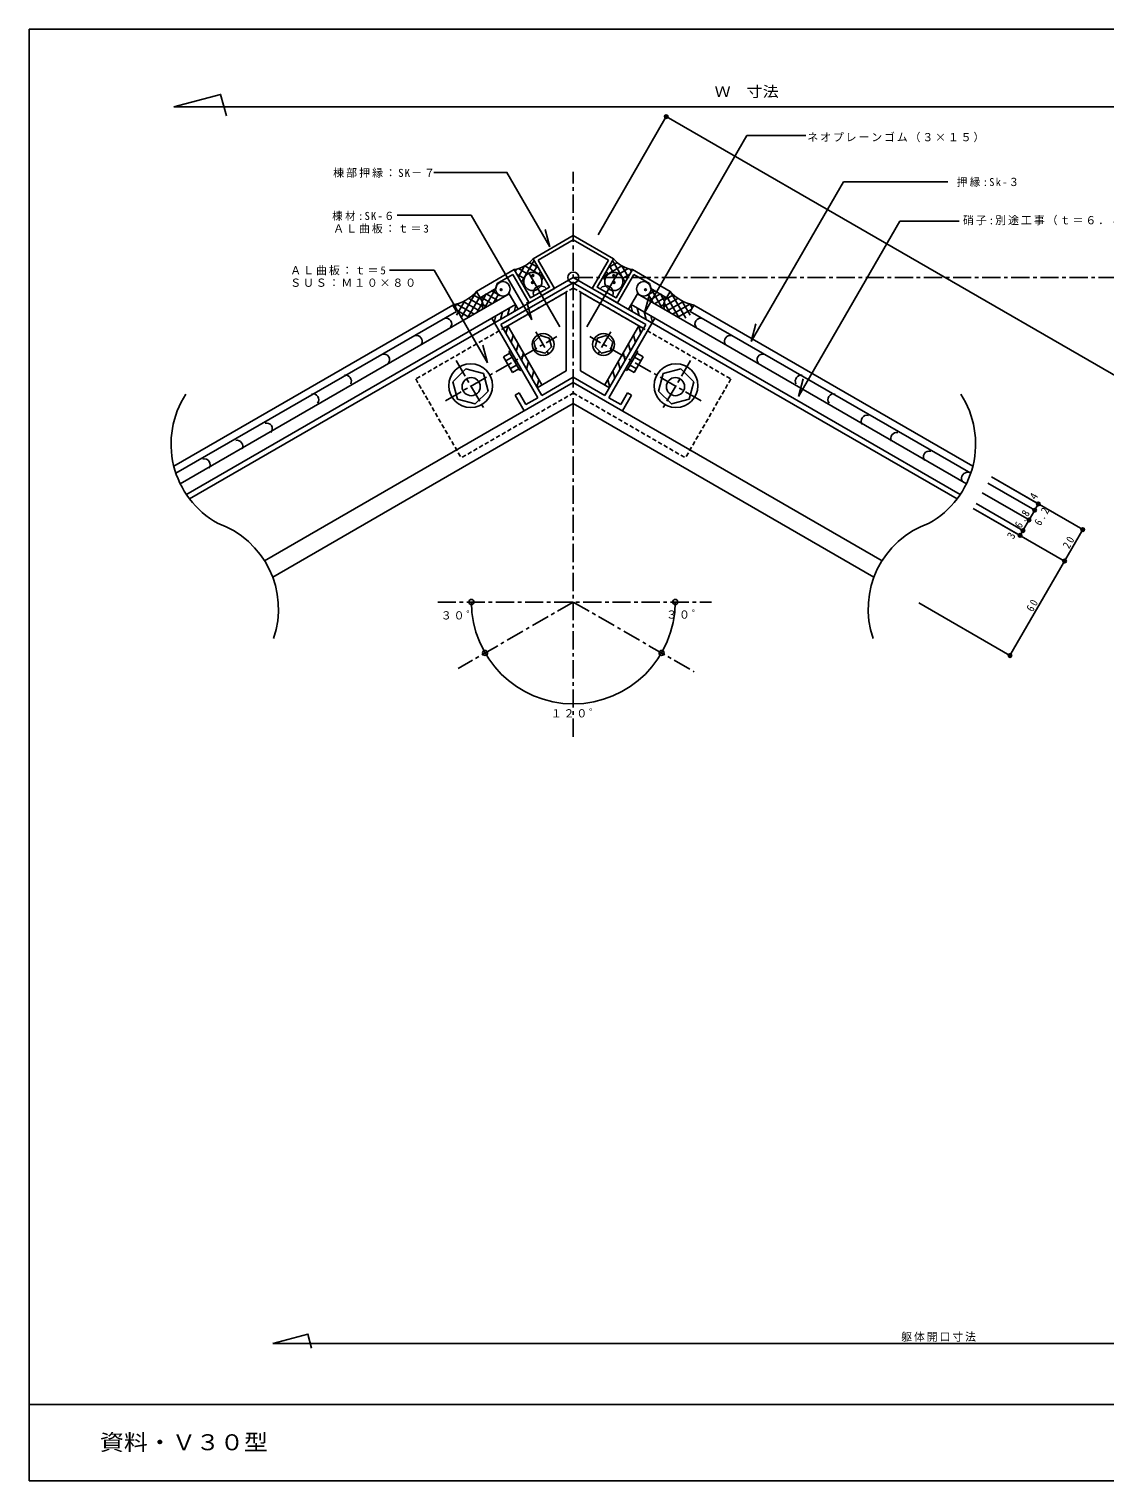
# Model space of a CAD drawing. Units: millimetres, scale not verified. Extents: x -550 to 568, y -396 to 402.
# Drawn here: x -550 to 41, y -396 to 402 of the extents above; entities that cross this region are included whole.
import ezdxf
from ezdxf.enums import TextEntityAlignment as Align

# ---------------------------------------------------------------- set-up
doc = ezdxf.new("R2010")
doc.units = ezdxf.units.MM
doc.header["$LTSCALE"] = 2
doc.header["$PDMODE"] = 32
doc.header["$PDSIZE"] = 1
doc.linetypes.add('CHAIN1', pattern=[8, 5, -1, 1, -1])
doc.linetypes.add('DASHED1', pattern=[1.8, 1.2, -0.6])
doc.layers.add('0-0', color=134, linetype='Continuous')
doc.layers.add('1-0', color=7, linetype='Continuous')
doc.styles.add('ＭＳ ゴシック', font='')
doc.styles.get('ＭＳ ゴシック').set_extended_font_data('MS Gothic')

msp = doc.modelspace()

# ---------------------------------------------------------------- linework, layer by layer
at = {"layer": '0-0'}
for p, q in [((568, 402), (-550, 402)), ((-550, 402), (-550, -396)), ((-550, -354), (568, -354)), ((-550, -396), (568, -396))]:
    msp.add_line(p, q, dxfattribs=at)
at = {"layer": '1-0', "color": 4}
for p, q in [((384.55, 359.163), (-470.472, 359.163)), ((-199.888, 353.844), (-237.36, 288.941)), ((436.224, -13.416), (-199.888, 353.844)), ((2.581, 137.557), (-23.146, 152.41)), ((29.012, 126.915), (-21.146, 155.874)), ((4.581, 141.021), (-21.146, 155.874)), ((-0.519, 132.188), (-26.246, 147.041)), ((19.012, 109.595), (-31.146, 138.554)), ((-5.419, 123.701), (-31.146, 138.554)), ((-3.919, 126.299), (-29.646, 141.152)), ((-0.519, 132.188), (2.581, 137.557)), ((2.581, 137.557), (4.581, 141.021)), ((-3.919, 126.299), (-0.519, 132.188)), ((-5.419, 123.701), (-3.919, 126.299)), ((19.012, 109.595), (29.012, 126.915)), ((-10.988, 57.633), (19.012, 109.595)), ((-10.988, 57.633), (-61.146, 86.592)), ((284.55, -320.495), (-416.127, -320.495))]:
    msp.add_line(p, q, dxfattribs=at)
at = {"layer": '1-0', "linetype": 'CHAIN1'}
for p, q in [((-250.926, 13.052), (-250.926, 323.462)), ((-321.238, 197.613), (-259.971, 232.986)), ((-271.493, 235.586), (-263.449, 221.654)), ((-180.614, 197.613), (-241.881, 232.986)), ((-230.36, 235.586), (-238.403, 221.654)), ((-315.372, 219.911), (-299.489, 192.401)), ((-186.48, 219.911), (-202.364, 192.401)), ((-325.463, 87.089), (-174.919, 87.089)), ((-325.463, 87.089), (-174.919, 87.089)), ((-250.926, 87.089), (-314.239, 50.535)), ((-250.926, 87.089), (-184.543, 48.763))]:
    msp.add_line(p, q, dxfattribs=at)
at = {"layer": '1-0'}
for p, q in [((-153.152, 230.25), (-102.492, 317.995)), ((-102.492, 317.995), (-45.209, 317.995)), ((-306.995, 299.705), (-347.72, 299.705)), ((-273.805, 242.218), (-306.995, 299.705)), ((-71.581, 296.372), (-127.182, 200.069)), ((-71.581, 296.372), (-38.93, 296.372)), ((-263.779, 282.253), (-266.368, 291.912)), ((-277.667, 271.783), (-281.111, 265.819)), ((-272.45, 274.819), (-279.378, 262.819)), ((-277.663, 271.781), (-267.275, 265.783)), ((-274.989, 273.701), (-270.213, 270.943)), ((-270.718, 271.819), (-272.802, 268.21)), ((-224.189, 271.781), (-234.578, 265.783)), ((-226.864, 273.701), (-231.64, 270.943)), ((-231.134, 271.819), (-229.05, 268.21)), ((-229.402, 274.819), (-222.474, 262.819)), ((-224.185, 271.783), (-220.742, 265.819)), ((-282.147, 270.024), (-282.843, 268.819)), ((-281.997, 267.355), (-277.868, 264.971)), ((-281.1, 270.301), (-275.999, 267.356)), ((-268.986, 268.819), (-269.993, 267.075)), ((-267.254, 265.819), (-268.257, 264.082)), ((-234.598, 265.819), (-233.595, 264.082)), ((-232.866, 268.819), (-231.859, 267.075)), ((-220.752, 270.301), (-225.854, 267.356)), ((-219.855, 267.355), (-223.985, 264.971)), ((-219.706, 270.024), (-219.01, 268.819)), ((-304.265, 257.601), (-312.664, 243.054)), ((-305.893, 255.986), (-301.757, 253.598)), ((-298.776, 256.445), (-301.086, 252.444)), ((-293.559, 259.481), (-299.911, 248.478)), ((-298.772, 256.442), (-292.445, 252.789)), ((-296.098, 258.362), (-291.322, 255.605)), ((-291.827, 256.481), (-294.715, 251.478)), ((-205.755, 258.362), (-210.531, 255.605)), ((-210.025, 256.481), (-207.137, 251.478)), ((-203.08, 256.442), (-209.408, 252.789)), ((-208.293, 259.481), (-201.941, 248.478)), ((-203.076, 256.445), (-200.767, 252.444)), ((-195.96, 255.986), (-200.095, 253.598)), ((-197.587, 257.601), (-189.188, 243.054)), ((-315.118, 250.804), (-316.296, 248.763)), ((-315.754, 247.823), (-308.4, 243.577)), ((-310.566, 252.688), (-315.175, 244.705)), ((-314.986, 250.844), (-305.4, 245.309)), ((-311.42, 252.249), (-302.4, 247.041)), ((-302.387, 254.855), (-309.121, 243.191)), ((-308.432, 253.988), (-300.617, 249.476)), ((-300.814, 251.579), (-303.95, 246.146)), ((-301.645, 254.637), (-295.445, 251.057)), ((-300.65, 250.598), (-298.445, 249.325)), ((-273.805, 242.218), (-276.394, 251.877)), ((-211.767, 246.061), (-209.443, 254.736)), ((-200.208, 254.637), (-206.408, 251.057)), ((-201.203, 250.598), (-203.408, 249.325)), ((-193.42, 253.988), (-201.235, 249.476)), ((-201.038, 251.579), (-197.902, 246.146)), ((-199.465, 254.855), (-192.731, 243.191)), ((-190.433, 252.249), (-199.452, 247.041)), ((-186.866, 250.844), (-196.452, 245.309)), ((-186.099, 247.823), (-193.452, 243.577)), ((-191.286, 252.688), (-186.678, 244.705)), ((-186.734, 250.804), (-185.556, 248.763)), ((-153.152, 230.25), (-150.564, 239.909)), ((-298.034, 218.583), (-300.622, 228.242)), ((-289.278, 221.839), (-285.814, 223.839)), ((-286.314, 224.705), (-285.448, 225.205)), ((-286.314, 224.705), (-280.314, 214.313)), ((-215.539, 224.705), (-221.539, 214.313)), ((-215.539, 224.705), (-216.405, 225.205)), ((-212.575, 221.839), (-216.039, 223.839)), ((-289.278, 221.839), (-284.278, 213.179)), ((-288.028, 219.674), (-284.564, 221.674)), ((-285.528, 215.344), (-282.064, 217.344)), ((-216.325, 215.344), (-219.789, 217.344)), ((-212.575, 221.839), (-217.575, 213.179)), ((-213.825, 219.674), (-217.289, 221.674)), ((-284.278, 213.179), (-280.814, 215.179)), ((-280.314, 214.313), (-279.448, 214.813)), ((-221.539, 214.313), (-222.405, 214.813)), ((-217.575, 213.179), (-221.039, 215.179)), ((-127.182, 200.069), (-124.594, 209.728))]:
    msp.add_line(p, q, dxfattribs=at)
at = {"layer": '1-0', "color": 5}
for p, q in [((-250.926, 286.229), (-270.278, 275.056)), ((-250.926, 286.229), (-231.575, 275.056)), ((-250.926, 265.444), (-461.781, 143.707)), ((-284.134, 267.056), (-292.794, 262.056)), ((-275.134, 251.467), (-284.134, 267.056)), ((-275.547, 268.182), (-258.301, 238.312)), ((-250.926, 265.444), (-40.071, 143.707)), ((-226.306, 268.182), (-243.551, 238.312)), ((-226.718, 251.467), (-217.718, 267.056)), ((-217.718, 267.056), (-209.058, 262.056)), ((-217.718, 267.056), (-209.058, 262.056)), ((-466.921, 152.055), (-286.096, 256.455)), ((-293.527, 259.324), (-292.794, 262.056)), ((-250.926, 262.557), (-290.812, 239.529)), ((-289.562, 237.364), (-254.921, 257.364)), ((-286.096, 256.455), (-281.196, 247.967)), ((-250.926, 262.557), (-211.04, 239.529)), ((-246.931, 257.364), (-246.931, 214.063)), ((-212.29, 237.364), (-246.931, 257.364)), ((-215.756, 256.455), (-220.656, 247.967)), ((-34.931, 152.055), (-215.756, 256.455)), ((-208.326, 259.324), (-209.058, 262.056)), ((-208.326, 259.324), (-209.058, 262.056)), ((-470.472, 161.783), (-317.177, 250.288)), ((-463.796, 146.007), (-282.696, 250.566)), ((-317.177, 250.288), (-315.177, 246.824)), ((-286.086, 248.608), (-287.184, 244.51)), ((-282.532, 250.281), (-283.51, 246.632)), ((-219.32, 250.281), (-218.342, 246.632)), ((-38.32, 146.16), (-219.156, 250.566)), ((-215.766, 248.608), (-214.668, 244.51)), ((-184.675, 250.288), (-186.675, 246.824)), ((-31.381, 161.783), (-184.675, 250.288)), ((-469.306, 157.838), (-315.177, 246.824)), ((-294.227, 240.444), (-295.727, 243.042)), ((-293.435, 244.366), (-294.404, 240.749)), ((-294.227, 240.444), (-270.477, 199.308)), ((-289.761, 246.487), (-290.859, 242.389)), ((-290.812, 239.529), (-268.312, 200.558)), ((-211.04, 239.529), (-233.54, 200.558)), ((-207.625, 240.444), (-231.375, 199.308)), ((-212.092, 246.487), (-210.994, 242.389)), ((-208.418, 244.366), (-207.449, 240.749)), ((-207.625, 240.444), (-206.07, 243.137)), ((-32.547, 157.838), (-186.675, 246.824)), ((-286.853, 238.672), (-287.951, 234.574)), ((-286.964, 238.864), (-268.214, 206.388)), ((-284.025, 233.773), (-285.123, 229.675)), ((-214.888, 238.864), (-233.638, 206.388)), ((-217.827, 233.773), (-216.729, 229.675)), ((-214.999, 238.672), (-213.901, 234.574)), ((-281.197, 228.874), (-282.295, 224.776)), ((-278.368, 223.975), (-279.466, 219.877)), ((-223.484, 223.975), (-222.386, 219.877)), ((-220.656, 228.874), (-219.558, 224.776)), ((-275.54, 219.076), (-276.638, 214.978)), ((-226.313, 219.076), (-225.215, 214.978)), ((-250.926, 207.709), (-420.579, 109.76)), ((-272.711, 214.177), (-273.809, 210.079)), ((-269.883, 209.278), (-270.981, 205.18)), ((-250.926, 210.596), (-268.312, 200.558)), ((-250.926, 210.596), (-233.54, 200.558)), ((-250.926, 207.709), (-81.274, 109.76)), ((-246.931, 214.063), (-231.04, 204.888)), ((-231.97, 209.278), (-230.872, 205.18)), ((-229.141, 214.177), (-228.043, 210.079)), ((-280.723, 202.053), (-282.888, 200.803)), ((-277.888, 192.143), (-282.888, 200.803)), ((-276.973, 195.558), (-280.723, 202.053)), ((-224.88, 195.558), (-221.13, 202.053)), ((-223.965, 192.143), (-218.965, 200.803)), ((-221.13, 202.053), (-218.965, 200.803)), ((-250.926, 196.162), (-416.127, 100.783)), ((-270.477, 199.308), (-276.973, 195.558)), ((-250.926, 196.162), (-85.726, 100.783)), ((-231.375, 199.308), (-224.88, 195.558))]:
    msp.add_line(p, q, dxfattribs=at)
at = {"layer": '1-0', "color": 4, "linetype": 'CHAIN1'}
msp.add_line((479.721, 265.444), (-250.926, 265.444), dxfattribs=at)
at = {"layer": '1-0', "color": 5, "linetype": 'DASHED1'}
for p, q in [((-250.926, 259.67), (-164.324, 209.67)), ((-164.324, 209.67), (-189.324, 166.369)), ((-250.771, 202.025), (-312.529, 166.369)), ((-251.082, 202.025), (-189.324, 166.369))]:
    msp.add_line(p, q, dxfattribs=at)
at = {"layer": '1-0', "color": 4}
for points in [[(-470.472, 359.163), (-444.717, 366.064), (-441.554, 354.261)], [(-416.127, -320.495), (-396.808, -315.318), (-394.771, -322.923)]]:
    msp.add_lwpolyline(points, dxfattribs=at)
at = {"layer": '1-0'}
for points in [[(-211.767, 246.061), (-155.543, 343.444), (-123.18, 343.444)], [(-263.779, 282.253), (-287.414, 323.189), (-327.563, 323.189)], [(-298.034, 218.583), (-327.425, 269.489), (-351.995, 269.489)]]:
    msp.add_lwpolyline(points, dxfattribs=at)
at = {"layer": '1-0', "color": 5}
for points in [[(-250.926, 288.538), (-273.01, 275.788), (-264.01, 260.2), (-274.402, 254.2), (-283.402, 269.788), (-304.187, 257.788), (-302.187, 254.324), (-293.527, 259.324)], [(-250.926, 288.538), (-228.843, 275.788), (-237.843, 260.2), (-227.45, 254.2), (-218.45, 269.788), (-197.666, 257.788), (-199.666, 254.324), (-208.326, 259.324)], [(-270.278, 275.056), (-261.278, 259.467), (-275.134, 251.467)], [(-231.575, 275.056), (-240.575, 259.467), (-226.718, 251.467)], [(-218.45, 269.788), (-197.666, 257.788), (-199.666, 254.324), (-208.326, 259.324)], [(-254.921, 257.364), (-254.921, 214.063), (-270.812, 204.888)]]:
    msp.add_lwpolyline(points, dxfattribs=at)
at = {"layer": '1-0', "color": 5, "linetype": 'DASHED1'}
msp.add_lwpolyline([(-250.926, 259.67), (-337.529, 209.67), (-312.529, 166.369)], dxfattribs=at)
at = {"layer": '1-0'}
for points in [[(-271.285, 225.116), (-266.456, 223.822), (-262.92, 227.357), (-264.214, 232.187), (-269.044, 233.481), (-272.579, 229.946)], [(-230.567, 225.116), (-235.397, 223.822), (-238.932, 227.357), (-237.638, 232.187), (-232.809, 233.481), (-229.273, 229.946)], [(-314.513, 198.508), (-304.853, 195.919), (-297.782, 202.991), (-300.371, 212.65), (-310.03, 215.238), (-317.101, 208.167)], [(-187.34, 198.508), (-196.999, 195.919), (-204.07, 202.991), (-201.482, 212.65), (-191.823, 215.238), (-184.752, 208.167)]]:
    msp.add_lwpolyline(points, close=True, dxfattribs=at)
at = {"layer": '1-0', "color": 5}
for centre, radius in [((-199.888, 353.844), 1), ((2.581, 137.557), 1), ((4.581, 141.021), 1), ((-0.519, 132.188), 1), ((29.012, 126.915), 1), ((-5.419, 123.701), 1), ((-3.919, 126.299), 1), ((19.012, 109.595), 1), ((-306.926, 87.089), 1.4), ((-194.926, 87.089), 1.4), ((-299.424, 59.089), 1.4), ((-202.429, 59.089), 1.4), ((-10.988, 57.633), 1)]:
    msp.add_circle(centre, radius, dxfattribs=at)
at = {"layer": '1-0'}
for centre, radius in [((-273.183, 263.224), 5), ((-228.67, 263.224), 5), ((-289.623, 259.169), 4), ((-212.229, 259.169), 4), ((-267.486, 228.647), 6), ((-234.366, 228.647), 6), ((-307.332, 205.986), 12), ((-194.52, 205.986), 12), ((-307.034, 205.47), 5), ((-194.818, 205.47), 5)]:
    msp.add_circle(centre, radius, dxfattribs=at)
at = {"layer": '1-0', "color": 1}
msp.add_circle((-250.926, 265.444), 3, dxfattribs=at)
at = {"layer": '1-0', "color": 5}
for centre, radius, start, end in [((-285.789, 285.922), 16.309, 278.41468, 321.58532), ((-216.064, 285.922), 16.309, 218.41468, 261.58532), ((-321.977, 273.816), 24.013, 281.52929, 318.61568), ((-268.907, 256.83), 4, 38.50685, 201.49315), ((-232.946, 256.83), 4, 338.50685, 141.49315), ((-179.876, 273.816), 24.013, 221.38432, 258.47071), ((-307.484, 249.959), 6.864, 340.40107, 40.89233), ((-194.368, 249.959), 6.864, 139.10767, 199.59893), ((-320.896, 239.972), 3.138, 319.84822, 106.24618), ((-180.957, 239.972), 3.138, 73.75382, 220.15178), ((-337.329, 230.261), 3.367, 335.02136, 98.66418), ((-164.524, 230.261), 3.367, 81.33582, 204.97864), ((-164.524, 230.261), 3.367, 81.33582, 204.97864), ((-355.05, 220.253), 3.138, 319.84822, 106.24618), ((-146.802, 220.253), 3.138, 73.75382, 220.15178), ((-376.236, 208.397), 3.367, 335.02136, 98.66418), ((-125.616, 208.397), 3.367, 81.33582, 204.97864), ((-393.958, 198.389), 3.138, 319.84822, 106.24618), ((-107.895, 198.389), 3.138, 73.75382, 220.15178), ((-419.461, 182.323), 3.138, 319.84822, 106.24618), ((-89.578, 186.626), 3.138, 73.75382, 220.15178), ((-435.894, 172.612), 3.367, 335.02136, 98.66418), ((-73.145, 176.915), 3.367, 81.33582, 204.97864), ((-55.424, 166.907), 3.138, 73.75382, 220.15178), ((-453.616, 162.604), 3.138, 319.84822, 106.24618), ((-34.238, 155.05), 3.367, 81.33582, 204.97864)]:
    msp.add_arc(centre, radius, start, end, dxfattribs=at)
at = {"layer": '1-0'}
for centre, radius, start, end in [((-421.979, 173.969), 50, 146.80421, 240.63161), ((-79.873, 173.969), 50, 299.36839, 33.19579), ((-462.921, 83.168), 50, 341.11304, 70.82771), ((-38.932, 83.168), 50, 109.17229, 198.88696), ((-250.926, 87.089), 56, 180, 0)]:
    msp.add_arc(centre, radius, start, end, dxfattribs=at)
at = {"layer": '1-0', "color": 4}
for p in [(-199.888, 353.844), (2.581, 137.557), (4.581, 141.021), (-0.519, 132.188), (-5.419, 123.701), (-3.919, 126.299), (29.012, 126.915), (19.012, 109.595), (-10.988, 57.633)]:
    msp.add_point(p, dxfattribs=at)
at = {"layer": '1-0'}
for p in [(-273.159, 266.479), (-228.694, 266.479), (-290.614, 258.761), (-273.323, 262.676), (-228.53, 262.676), (-211.239, 258.761)]:
    msp.add_point(p, dxfattribs=at)

# ---------------------------------------------------------------- texts
at = {"layer": '0-0', "color": 3, "style": 'ＭＳ ゴシック', "width": 1.1}
msp.add_text('資料・Ｖ３０型\u3000', height=8.798, dxfattribs=at).set_placement((-511.116, -381.767), align=Align.BOTTOM_LEFT)
at = {"layer": '1-0', "style": 'ＭＳ ゴシック', "width": 1.1}
msp.add_text('Ｗ\u3000寸法', height=5.865, dxfattribs=at).set_placement((-173.302, 362.93), align=Align.BOTTOM_LEFT)
at = {"layer": '1-0', "style": 'ＭＳ ゴシック'}
for s, p in [('4', (4.355, 142.223)), ('3', (-8.068, 120.558))]:
    msp.add_text(s, height=4.399, rotation=60, dxfattribs=at).set_placement(p, align=Align.BOTTOM_LEFT)
at = {"layer": '1-0', "char_height": 4.399, "attachment_point": 7, "style": 'ＭＳ ゴシック'}
for s, insert in [('\\T1.17;ネオプレーンゴム（３×１５）', (-122.332, 339.734)), ('\\T1.19;棟部押縁：SK－７', (-382.895, 320.233)), ('\\T1.25;\\W0.95;押縁:Sk-３', (-40.186, 315.209)), ('\\T1.25;\\W0.95;棟材:SK-６', (-383.42, 296.585)), ('\\T1.18;硝子:別途工事（ｔ＝６．８，アミ入り)', (-36.833, 293.521)), ('\\T1.18;ＡＬ曲板：ｔ＝3', (-382.885, 289.64)), ('\\T1.18;ＡＬ曲板：ｔ＝5', (-406.489, 266.666)), ('\\T1.17;ＳＵＳ：Ｍ１０×８０', (-406.489, 260.255)), ('\\T1.17;３０゜', (-323.745, 77.42)), ('\\T1.17;３０゜', (-199.895, 77.875)), ('\\T1.17;１２０゜', (-263.328, 23.59)), ('\\T1.17;躯体開口寸法', (-70.788, -319.495))]:
    msp.add_mtext(s, dxfattribs=dict(at, insert=insert))
at = {"layer": '1-0', "char_height": 4.399, "attachment_point": 7, "rotation": 60, "style": 'ＭＳ ゴシック'}
for s, insert in [('\\T1.37;\\W0.9;6.8', (-4.885, 127.236)), ('\\T1.37;\\W0.9;6.2', (5.831, 128.634)), ('\\T1.36;\\W0.9;20', (21.521, 115.94)), ('\\T1.36;\\W0.9;60', (1.521, 81.299))]:
    msp.add_mtext(s, dxfattribs=dict(at, insert=insert))

doc.saveas('drawing.dxf')
